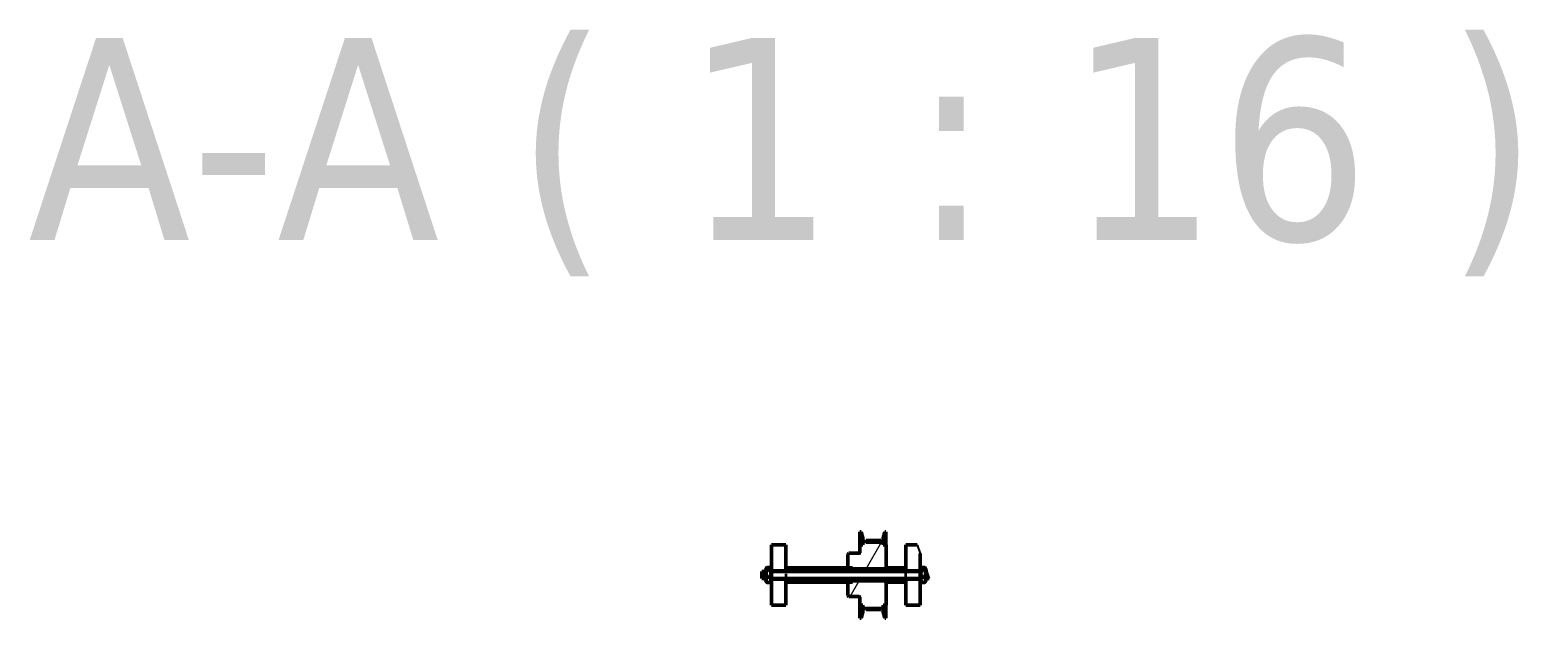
# Model space of a CAD drawing. Header units: millimetres. Extents: x 0 to 6720, y 0 to 4752.
# Drawn here: x 2448 to 3067, y 3197 to 3441 of the extents above; entities that cross this region are included whole.
import ezdxf

# ---------------------------------------------------------------- set-up
doc = ezdxf.new("R2010")
doc.units = ezdxf.units.MM
doc.header["$LTSCALE"] = 16
doc.linetypes.add('DASHED', pattern=[0.2068, 0.1655, -0.0413])
for name, color, linetype, lineweight in [('Kreskowanie (ISO)', 7, 'Continuous', 18), ('Linia przerwania (ISO)', 7, 'Continuous', 25), ('Symbol (ISO)', 7, 'Continuous', 25), ('Ukryte (ISO)', 7, 'DASHED', 35), ('Widoczne (ISO)', 7, 'Continuous', 50), ('Widoczne wąskie (ISO)', 7, 'Continuous', 35)]:
    doc.layers.add(name, color=color, linetype=linetype, lineweight=lineweight)
doc.styles.add('Tekst etykiety (ISO)', font='tahoma.ttf')
pattern_1 = [(45, (0, 0), (-35.921, 35.921), [])]
pattern_2 = [(135.0002, (0, 0), (-35.9209, -35.92116), [])]
pattern_3 = [(60, (0, 0), (-43.9941, 25.4), [])]
pattern_4 = [(120.0002, (0, 0), (-43.994, -25.40013), [])]
pattern_5 = [(30, (0, 0), (-25.4, 43.9941), [])]
pattern_6 = [(150.0002, (0, 0), (-25.3998, -43.9942), [])]

msp = doc.modelspace()

# ---------------------------------------------------------------- hatches: boundary and pattern name
at = {"layer": 'Kreskowanie (ISO)'}
h = msp.add_hatch(dxfattribs=at)
h.set_pattern_fill('ANSI31', color=256, scale=406.4, style=0)
h.set_pattern_definition(pattern_1)
h.paths.add_polyline_path([(2756.53, 3216.32), (2756.53, 3216.87), (2756.53, 3227.07), (2762.53, 3227.07), (2762.53, 3217.57), (2762.53, 3216.32)])
h = msp.add_hatch(dxfattribs=at)
h.set_pattern_fill('ANSI31', color=256, scale=406.4, angle=14.99998, style=0)
h.set_pattern_definition(pattern_3)
edge = h.paths.add_edge_path()
edge.add_line((2804.3, 3217.57), (2804.3, 3227.07))
edge.add_line((2804.3, 3227.07), (2803.55, 3227.07))
edge.add_line((2803.55, 3227.07), (2803.05, 3227.07))
edge.add_line((2803.05, 3227.07), (2803.05, 3228.55))
edge.add_line((2803.05, 3228.55), (2802.05, 3228.55))
edge.add_line((2802.05, 3228.55), (2796.05, 3228.55))
edge.add_line((2796.05, 3228.55), (2794.55, 3228.55))
edge.add_line((2794.55, 3228.55), (2794.55, 3227.07))
edge.add_line((2794.55, 3227.07), (2794.05, 3227.07))
edge.add_line((2794.05, 3227.07), (2793.3, 3227.07))
edge.add_line((2793.3, 3227.07), (2793.3, 3223.77))
edge.add_ellipse((2793.1, 3223.77), major_axis=(0.2, 0), ratio=1, start_angle=270, end_angle=360, ccw=False)
edge.add_line((2793.1, 3223.57), (2788.8, 3223.57))
edge.add_line((2788.8, 3223.57), (2788.3, 3223.07))
edge.add_line((2788.3, 3223.07), (2788.3, 3217.57))
edge.add_line((2788.3, 3217.57), (2788.8, 3217.07))
edge.add_line((2788.8, 3217.07), (2790.3, 3217.07))
edge.add_line((2790.3, 3217.07), (2803.8, 3217.07))
edge.add_line((2803.8, 3217.07), (2804.3, 3217.57))
h = msp.add_hatch(dxfattribs=at)
h.set_pattern_fill('ANSI31', color=256, scale=406.4, angle=-14.99998, style=0)
h.set_pattern_definition(pattern_5)
h.paths.add_polyline_path([(2794.05, 3230.07), (2794.05, 3227.07), (2794.55, 3227.07), (2794.55, 3228.55), (2794.55, 3230.07), (2793.89, 3232.57), (2793.39, 3232.57)])
h = msp.add_hatch(dxfattribs=at)
h.set_pattern_fill('ANSI31', color=256, scale=406.4, angle=75.00018, style=0)
h.set_pattern_definition(pattern_4)
h.paths.add_polyline_path([(2796.05, 3228.15), (2802.05, 3228.15), (2802.05, 3228.55), (2802.05, 3228.86), (2796.05, 3228.86), (2796.05, 3228.55)])
h = msp.add_hatch(dxfattribs=at)
h.set_pattern_fill('ANSI31', color=256, scale=406.4, angle=75.00018, style=0)
h.set_pattern_definition(pattern_4)
h.paths.add_polyline_path([(2803.55, 3227.07), (2803.55, 3230.07), (2804.22, 3232.57), (2803.72, 3232.57), (2803.05, 3230.07), (2803.05, 3228.55), (2803.05, 3227.07)])
h = msp.add_hatch(dxfattribs=at)
h.set_pattern_fill('ANSI31', color=256, scale=406.4, style=0)
h.set_pattern_definition(pattern_1)
h.paths.add_polyline_path([(2818.53, 3216.87), (2818.53, 3216.32), (2812.53, 3216.32), (2812.53, 3217.57), (2812.53, 3227.07), (2817.23, 3227.07), (2818.53, 3223.43)])
h = msp.add_hatch(dxfattribs=at)
h.set_pattern_fill('ANSI31', color=256, scale=406.4, angle=90.00021, style=0)
h.set_pattern_definition(pattern_2)
h.paths.add_polyline_path([(2754.13, 3216.07), (2754.13, 3213.07), (2752.53, 3213.07), (2752.53, 3216.07)])
h = msp.add_hatch(dxfattribs=at)
h.set_pattern_fill('ANSI31', color=256, scale=406.4, angle=90.00021, style=0)
h.set_pattern_definition(pattern_2)
h.paths.add_polyline_path([(2756.53, 3213.07), (2756.53, 3216.07), (2762.53, 3216.07), (2795.8, 3216.07), (2798.8, 3216.07), (2812.53, 3216.07), (2818.53, 3216.07), (2818.53, 3213.07), (2812.53, 3213.07), (2798.8, 3213.07), (2795.8, 3213.07), (2762.53, 3213.07)])
h = msp.add_hatch(dxfattribs=at)
h.set_pattern_fill('ANSI31', color=256, scale=406.4, angle=90.00021, style=0)
h.set_pattern_definition(pattern_2)
h.paths.add_polyline_path([(2790.3, 3217.57), (2788.3, 3217.57), (2762.53, 3217.57), (2762.53, 3216.32), (2762.53, 3216.07), (2795.8, 3216.07), (2795.8, 3216.07), (2795.8, 3216.57), (2794.65, 3216.57), (2793.8, 3216.57), (2790.3, 3216.57), (2790.3, 3217.07)])
h = msp.add_hatch(dxfattribs=at)
h.set_pattern_fill('ANSI31', color=256, scale=406.4, angle=105.00025, style=0)
h.set_pattern_definition(pattern_6)
h.paths.add_polyline_path([(2794.65, 3216.28), (2794.65, 3216.57), (2794.65, 3216.86), (2793.8, 3216.86), (2793.8, 3216.57), (2793.8, 3216.28)])
h = msp.add_hatch(dxfattribs=at)
h.set_pattern_fill('ANSI31', color=256, scale=406.4, style=0)
h.set_pattern_definition(pattern_1)
edge = h.paths.add_edge_path()
edge.add_line((2794.65, 3216.94), (2794.65, 3216.86))
edge.add_line((2794.65, 3216.86), (2794.65, 3216.57))
edge.add_line((2794.65, 3216.57), (2794.65, 3216.28))
edge.add_line((2794.65, 3216.28), (2794.65, 3216.2))
edge.add_spline(control_points=[(2794.65, 3216.2), (2794.65, 3216.18), (2794.66, 3216.17), (2794.67, 3216.14), (2794.68, 3216.12), (2794.7, 3216.1), (2794.72, 3216.09), (2794.75, 3216.08), (2794.76, 3216.07), (2794.78, 3216.07)], knot_values=[-0.018577, -0.018577, -0.018577, -0.018577, -0.0139, -0.0139, -0.00925, -0.00925, -0.004619, -0.004619, 0, 0, 0, 0], degree=3, periodic=0)
edge.add_line((2794.78, 3216.07), (2795.8, 3216.07))
edge.add_line((2795.8, 3216.07), (2798.8, 3216.07))
edge.add_line((2798.8, 3216.07), (2799.83, 3216.07))
edge.add_spline(control_points=[(2799.83, 3216.07), (2799.85, 3216.07), (2799.86, 3216.08), (2799.89, 3216.09), (2799.91, 3216.1), (2799.93, 3216.12), (2799.94, 3216.14), (2799.95, 3216.17), (2799.95, 3216.18), (2799.95, 3216.2)], knot_values=[0, 0, 0, 0, 0.004619, 0.004619, 0.00925, 0.00925, 0.0139, 0.0139, 0.018577, 0.018577, 0.018577, 0.018577], degree=3, periodic=0)
edge.add_line((2799.95, 3216.2), (2799.95, 3216.28))
edge.add_line((2799.95, 3216.28), (2799.95, 3216.57))
edge.add_line((2799.95, 3216.57), (2799.95, 3216.86))
edge.add_line((2799.95, 3216.86), (2799.95, 3216.94))
edge.add_spline(control_points=[(2799.95, 3216.94), (2799.95, 3216.96), (2799.95, 3216.98), (2799.94, 3217.01), (2799.93, 3217.02), (2799.91, 3217.04), (2799.89, 3217.05), (2799.86, 3217.07), (2799.85, 3217.07), (2799.83, 3217.07)], knot_values=[-0.018577, -0.018577, -0.018577, -0.018577, -0.0139, -0.0139, -0.00925, -0.00925, -0.004619, -0.004619, 0, 0, 0, 0], degree=3, periodic=0)
edge.add_line((2799.83, 3217.07), (2794.78, 3217.07))
edge.add_spline(control_points=[(2794.78, 3217.07), (2794.76, 3217.07), (2794.75, 3217.07), (2794.72, 3217.05), (2794.7, 3217.04), (2794.68, 3217.02), (2794.67, 3217.01), (2794.66, 3216.98), (2794.65, 3216.96), (2794.65, 3216.94)], knot_values=[0, 0, 0, 0, 0.004619, 0.004619, 0.00925, 0.00925, 0.0139, 0.0139, 0.018577, 0.018577, 0.018577, 0.018577], degree=3, periodic=0)
h = msp.add_hatch(dxfattribs=at)
h.set_pattern_fill('ANSI31', color=256, scale=406.4, angle=14.99998, style=0)
h.set_pattern_definition(pattern_3)
h.paths.add_polyline_path([(2812.53, 3217.57), (2804.3, 3217.57), (2804.3, 3216.57), (2800.8, 3216.57), (2799.95, 3216.57), (2798.8, 3216.57), (2798.8, 3216.07), (2798.8, 3216.07), (2812.53, 3216.07), (2812.53, 3216.32)])
h = msp.add_hatch(dxfattribs=at)
h.set_pattern_fill('ANSI31', color=256, scale=406.4, angle=105.00025, style=0)
h.set_pattern_definition(pattern_6)
h.paths.add_polyline_path([(2799.95, 3216.86), (2799.95, 3216.57), (2799.95, 3216.28), (2800.8, 3216.28), (2800.8, 3216.57), (2800.8, 3216.86)])
h = msp.add_hatch(dxfattribs=at)
h.set_pattern_fill('ANSI31', color=256, scale=406.4, angle=90.00021, style=0)
h.set_pattern_definition(pattern_2)
h.paths.add_polyline_path([(2820.93, 3213.07), (2820.93, 3216.07), (2821.17, 3216.07), (2822.24, 3213.07)])
h = msp.add_hatch(dxfattribs=at)
h.set_pattern_fill('ANSI31', color=256, scale=406.4, style=0)
h.set_pattern_definition(pattern_1)
h.paths.add_polyline_path([(2756.53, 3212.27), (2756.53, 3212.82), (2762.53, 3212.82), (2762.53, 3211.57), (2762.53, 3202.07), (2756.53, 3202.07)])
h = msp.add_hatch(dxfattribs=at)
h.set_pattern_fill('ANSI31', color=256, scale=406.4, angle=90.00021, style=0)
h.set_pattern_definition(pattern_2)
h.paths.add_polyline_path([(2762.53, 3211.57), (2788.3, 3211.57), (2790.3, 3211.57), (2790.3, 3212.07), (2790.3, 3212.57), (2793.8, 3212.57), (2794.65, 3212.57), (2795.8, 3212.57), (2795.8, 3213.07), (2795.8, 3213.07), (2762.53, 3213.07), (2762.53, 3212.82)])
h = msp.add_hatch(dxfattribs=at)
h.set_pattern_fill('ANSI31', color=256, scale=406.4, angle=14.99998, style=0)
h.set_pattern_definition(pattern_3)
edge = h.paths.add_edge_path()
edge.add_line((2804.3, 3202.07), (2804.3, 3211.57))
edge.add_line((2804.3, 3211.57), (2803.8, 3212.07))
edge.add_line((2803.8, 3212.07), (2790.3, 3212.07))
edge.add_line((2790.3, 3212.07), (2788.8, 3212.07))
edge.add_line((2788.8, 3212.07), (2788.3, 3211.57))
edge.add_line((2788.3, 3211.57), (2788.3, 3206.07))
edge.add_line((2788.3, 3206.07), (2788.8, 3205.57))
edge.add_line((2788.8, 3205.57), (2793.1, 3205.57))
edge.add_ellipse((2793.1, 3205.37), major_axis=(0, 0.2), ratio=1, start_angle=270, end_angle=360, ccw=False)
edge.add_line((2793.3, 3205.37), (2793.3, 3202.07))
edge.add_line((2793.3, 3202.07), (2794.05, 3202.07))
edge.add_line((2794.05, 3202.07), (2794.55, 3202.07))
edge.add_line((2794.55, 3202.07), (2794.55, 3200.6))
edge.add_line((2794.55, 3200.6), (2803.05, 3200.6))
edge.add_line((2803.05, 3200.6), (2803.05, 3202.07))
edge.add_line((2803.05, 3202.07), (2803.55, 3202.07))
edge.add_line((2803.55, 3202.07), (2804.3, 3202.07))
h = msp.add_hatch(dxfattribs=at)
h.set_pattern_fill('ANSI31', color=256, scale=406.4, angle=105.00025, style=0)
h.set_pattern_definition(pattern_6)
h.paths.add_polyline_path([(2794.65, 3212.28), (2794.65, 3212.57), (2794.65, 3212.86), (2793.8, 3212.86), (2793.8, 3212.57), (2793.8, 3212.28)])
h = msp.add_hatch(dxfattribs=at)
h.set_pattern_fill('ANSI31', color=256, scale=406.4, style=0)
h.set_pattern_definition(pattern_1)
edge = h.paths.add_edge_path()
edge.add_line((2794.65, 3212.94), (2794.65, 3212.86))
edge.add_line((2794.65, 3212.86), (2794.65, 3212.57))
edge.add_line((2794.65, 3212.57), (2794.65, 3212.28))
edge.add_line((2794.65, 3212.28), (2794.65, 3212.2))
edge.add_spline(control_points=[(2794.65, 3212.2), (2794.65, 3212.19), (2794.66, 3212.17), (2794.67, 3212.14), (2794.68, 3212.12), (2794.7, 3212.1), (2794.72, 3212.09), (2794.75, 3212.08), (2794.76, 3212.07), (2794.78, 3212.07)], knot_values=[-0.018577, -0.018577, -0.018577, -0.018577, -0.0139, -0.0139, -0.00925, -0.00925, -0.004619, -0.004619, 0, 0, 0, 0], degree=3, periodic=0)
edge.add_line((2794.78, 3212.07), (2799.83, 3212.07))
edge.add_spline(control_points=[(2799.83, 3212.07), (2799.85, 3212.07), (2799.86, 3212.08), (2799.89, 3212.09), (2799.91, 3212.1), (2799.93, 3212.12), (2799.94, 3212.14), (2799.95, 3212.17), (2799.95, 3212.19), (2799.95, 3212.2)], knot_values=[0, 0, 0, 0, 0.004619, 0.004619, 0.00925, 0.00925, 0.0139, 0.0139, 0.018577, 0.018577, 0.018577, 0.018577], degree=3, periodic=0)
edge.add_line((2799.95, 3212.2), (2799.95, 3212.28))
edge.add_line((2799.95, 3212.28), (2799.95, 3212.57))
edge.add_line((2799.95, 3212.57), (2799.95, 3212.86))
edge.add_line((2799.95, 3212.86), (2799.95, 3212.94))
edge.add_spline(control_points=[(2799.95, 3212.94), (2799.95, 3212.96), (2799.95, 3212.98), (2799.94, 3213.01), (2799.93, 3213.02), (2799.91, 3213.04), (2799.89, 3213.05), (2799.86, 3213.07), (2799.85, 3213.07), (2799.83, 3213.07)], knot_values=[-0.018577, -0.018577, -0.018577, -0.018577, -0.0139, -0.0139, -0.00925, -0.00925, -0.004619, -0.004619, 0, 0, 0, 0], degree=3, periodic=0)
edge.add_line((2799.83, 3213.07), (2798.8, 3213.07))
edge.add_line((2798.8, 3213.07), (2795.8, 3213.07))
edge.add_line((2795.8, 3213.07), (2794.78, 3213.07))
edge.add_spline(control_points=[(2794.78, 3213.07), (2794.76, 3213.07), (2794.75, 3213.07), (2794.72, 3213.05), (2794.7, 3213.04), (2794.68, 3213.02), (2794.67, 3213.01), (2794.66, 3212.98), (2794.65, 3212.96), (2794.65, 3212.94)], knot_values=[0, 0, 0, 0, 0.004619, 0.004619, 0.00925, 0.00925, 0.0139, 0.0139, 0.018577, 0.018577, 0.018577, 0.018577], degree=3, periodic=0)
h = msp.add_hatch(dxfattribs=at)
h.set_pattern_fill('ANSI31', color=256, scale=406.4, angle=14.99998, style=0)
h.set_pattern_definition(pattern_3)
h.paths.add_polyline_path([(2804.3, 3211.57), (2812.53, 3211.57), (2812.53, 3212.82), (2812.53, 3213.07), (2798.8, 3213.07), (2798.8, 3213.07), (2798.8, 3212.57), (2799.95, 3212.57), (2800.8, 3212.57), (2804.3, 3212.57)])
h = msp.add_hatch(dxfattribs=at)
h.set_pattern_fill('ANSI31', color=256, scale=406.4, angle=105.00025, style=0)
h.set_pattern_definition(pattern_6)
h.paths.add_polyline_path([(2799.95, 3212.86), (2799.95, 3212.57), (2799.95, 3212.28), (2800.8, 3212.28), (2800.8, 3212.57), (2800.8, 3212.86)])
h = msp.add_hatch(dxfattribs=at)
h.set_pattern_fill('ANSI31', color=256, scale=406.4, style=0)
h.set_pattern_definition(pattern_1)
h.paths.add_polyline_path([(2818.53, 3212.82), (2818.53, 3212.27), (2818.53, 3202.07), (2812.53, 3202.07), (2812.53, 3211.57), (2812.53, 3212.82)])
h = msp.add_hatch(dxfattribs=at)
h.set_pattern_fill('ANSI31', color=256, scale=406.4, angle=-14.99998, style=0)
h.set_pattern_definition(pattern_5)
h.paths.add_polyline_path([(2794.05, 3202.07), (2794.05, 3199.07), (2793.39, 3196.57), (2793.89, 3196.57), (2794.55, 3199.07), (2794.55, 3200.6), (2794.55, 3202.07)])
h = msp.add_hatch(dxfattribs=at)
h.set_pattern_fill('ANSI31', color=256, scale=406.4, angle=75.00018, style=0)
h.set_pattern_definition(pattern_4)
h.paths.add_polyline_path([(2796.05, 3200.19), (2802.05, 3200.19), (2802.05, 3200.55), (2796.05, 3200.55)])
h = msp.add_hatch(dxfattribs=at)
h.set_pattern_fill('ANSI31', color=256, scale=406.4, angle=75.00018, style=0)
h.set_pattern_definition(pattern_4)
h.paths.add_polyline_path([(2803.55, 3199.07), (2803.55, 3202.07), (2803.05, 3202.07), (2803.05, 3200.6), (2803.05, 3199.07), (2803.72, 3196.57), (2804.22, 3196.57)])

# ---------------------------------------------------------------- linework, layer by layer
at = {"layer": 'Linia przerwania (ISO)'}
for p, q in [((2817.23, 3227.07), (2818.53, 3223.43)), ((2821.17, 3216.07), (2822.24, 3213.07))]:
    msp.add_line(p, q, dxfattribs=at)
at = {"layer": 'Ukryte (ISO)', "ltscale": 0.356858}
for p, q in [((2762.53, 3216.07), (2762.53, 3213.07)), ((2812.53, 3213.07), (2812.53, 3216.07))]:
    msp.add_line(p, q, dxfattribs=at)
at = {"layer": 'Widoczne (ISO)'}
for p, q in [((2756.53, 3227.07), (2756.53, 3216.87)), ((2762.53, 3227.07), (2756.53, 3227.07)), ((2762.53, 3216.32), (2762.53, 3227.07)), ((2794.55, 3227.07), (2793.3, 3227.07)), ((2793.3, 3227.07), (2793.3, 3223.77)), ((2793.89, 3232.57), (2793.39, 3232.57)), ((2793.39, 3232.57), (2794.05, 3230.07)), ((2793.39, 3227.07), (2793.39, 3232.57)), ((2794.55, 3230.07), (2793.89, 3232.57)), ((2794.05, 3230.07), (2794.05, 3227.07)), ((2794.05, 3227.07), (2794.55, 3227.07)), ((2794.55, 3227.07), (2794.55, 3230.07)), ((2803.05, 3228.55), (2794.55, 3228.55)), ((2794.55, 3228.55), (2794.55, 3227.07)), ((2802.05, 3228.86), (2796.05, 3228.86)), ((2796.05, 3228.86), (2796.05, 3228.15)), ((2796.05, 3228.15), (2802.05, 3228.15)), ((2802.05, 3228.15), (2802.05, 3228.86)), ((2803.72, 3232.57), (2803.05, 3230.07)), ((2803.05, 3230.07), (2803.05, 3227.07)), ((2803.05, 3227.07), (2803.05, 3228.55)), ((2804.3, 3227.07), (2803.05, 3227.07)), ((2803.05, 3227.07), (2803.55, 3227.07)), ((2803.55, 3230.07), (2804.22, 3232.57)), ((2803.55, 3227.07), (2803.55, 3230.07)), ((2804.22, 3232.57), (2803.72, 3232.57)), ((2804.22, 3232.57), (2804.22, 3227.07)), ((2804.3, 3217.57), (2804.3, 3227.07)), ((2817.23, 3227.07), (2812.53, 3227.07)), ((2812.53, 3227.07), (2812.53, 3216.32)), ((2788.8, 3223.57), (2788.3, 3223.07)), ((2788.3, 3223.07), (2788.3, 3217.57)), ((2793.1, 3223.57), (2788.8, 3223.57)), ((2818.53, 3216.87), (2818.53, 3223.43)), ((2754.13, 3216.07), (2752.53, 3216.07)), ((2752.53, 3216.07), (2752.53, 3213.07)), ((2754.13, 3216.87), (2754.46, 3217.45)), ((2754.13, 3216.87), (2754.13, 3212.27)), ((2754.64, 3217.67), (2756.02, 3217.67)), ((2754.64, 3216.74), (2756.02, 3216.74)), ((2756.53, 3216.87), (2756.2, 3217.45)), ((2756.53, 3216.07), (2756.53, 3216.87)), ((2756.53, 3216.32), (2762.53, 3216.32)), ((2818.53, 3216.07), (2756.53, 3216.07)), ((2756.53, 3212.27), (2756.53, 3216.07)), ((2790.3, 3217.57), (2762.53, 3217.57)), ((2762.53, 3217.57), (2762.53, 3216.07)), ((2762.53, 3216.07), (2795.8, 3216.07)), ((2788.3, 3217.57), (2788.8, 3217.07)), ((2788.8, 3217.07), (2803.8, 3217.07)), ((2790.3, 3216.57), (2790.3, 3217.57)), ((2795.8, 3216.57), (2790.3, 3216.57)), ((2794.65, 3216.86), (2793.8, 3216.86)), ((2793.8, 3216.86), (2793.8, 3216.28)), ((2793.8, 3216.28), (2794.65, 3216.28)), ((2794.65, 3216.94), (2794.65, 3216.2)), ((2794.65, 3216.28), (2794.65, 3216.86)), ((2799.83, 3217.07), (2794.78, 3217.07)), ((2794.78, 3216.07), (2799.83, 3216.07)), ((2795.8, 3216.07), (2795.8, 3216.57)), ((2804.3, 3216.57), (2798.8, 3216.57)), ((2798.8, 3216.57), (2798.8, 3216.07)), ((2798.8, 3216.07), (2812.53, 3216.07)), ((2799.95, 3216.2), (2799.95, 3216.94)), ((2799.95, 3216.86), (2799.95, 3216.28)), ((2800.8, 3216.86), (2799.95, 3216.86)), ((2799.95, 3216.28), (2800.8, 3216.28)), ((2800.8, 3216.28), (2800.8, 3216.86)), ((2803.8, 3217.07), (2804.3, 3217.57)), ((2803.8, 3217.07), (2803.8, 3216.57)), ((2812.53, 3217.57), (2804.3, 3217.57)), ((2804.3, 3217.57), (2804.3, 3216.57)), ((2812.53, 3216.07), (2812.53, 3217.57)), ((2812.53, 3216.32), (2818.53, 3216.32)), ((2818.53, 3216.87), (2818.87, 3217.46)), ((2818.53, 3216.87), (2818.53, 3212.27)), ((2820.42, 3217.67), (2819.04, 3217.67)), ((2820.42, 3216.71), (2819.04, 3216.71)), ((2820.93, 3216.87), (2820.59, 3217.46)), ((2820.93, 3212.27), (2820.93, 3216.87)), ((2821.17, 3216.07), (2820.93, 3216.07)), ((2752.53, 3213.07), (2754.13, 3213.07)), ((2754.13, 3212.27), (2754.46, 3211.7)), ((2754.64, 3213.65), (2756.02, 3213.65)), ((2754.64, 3211.48), (2756.02, 3211.48)), ((2756.53, 3212.27), (2756.2, 3211.7)), ((2756.53, 3213.07), (2818.53, 3213.07)), ((2762.53, 3212.82), (2756.53, 3212.82)), ((2756.53, 3212.27), (2756.53, 3202.07)), ((2795.8, 3213.07), (2762.53, 3213.07)), ((2762.53, 3213.07), (2762.53, 3211.57)), ((2762.53, 3202.07), (2762.53, 3212.82)), ((2762.53, 3211.57), (2790.3, 3211.57)), ((2788.8, 3212.07), (2788.3, 3211.57)), ((2788.3, 3211.57), (2788.3, 3206.07)), ((2803.8, 3212.07), (2788.8, 3212.07)), ((2790.3, 3211.57), (2790.3, 3212.57)), ((2790.3, 3212.57), (2795.8, 3212.57)), ((2794.65, 3212.86), (2793.8, 3212.86)), ((2793.8, 3212.86), (2793.8, 3212.28)), ((2793.8, 3212.28), (2794.65, 3212.28)), ((2794.65, 3212.94), (2794.65, 3212.2)), ((2794.65, 3212.28), (2794.65, 3212.86)), ((2794.65, 3212.2), (2794.65, 3212.2)), ((2799.83, 3213.07), (2794.78, 3213.07)), ((2794.78, 3212.07), (2799.83, 3212.07)), ((2794.78, 3212.07), (2799.83, 3212.07)), ((2795.8, 3212.57), (2795.8, 3213.07)), ((2812.53, 3213.07), (2798.8, 3213.07)), ((2798.8, 3213.07), (2798.8, 3212.57)), ((2798.8, 3212.57), (2804.3, 3212.57)), ((2799.95, 3212.2), (2799.95, 3212.94)), ((2799.95, 3212.86), (2799.95, 3212.28)), ((2800.8, 3212.86), (2799.95, 3212.86)), ((2799.95, 3212.28), (2800.8, 3212.28)), ((2799.95, 3212.2), (2799.95, 3212.2)), ((2800.8, 3212.28), (2800.8, 3212.86)), ((2803.8, 3212.57), (2803.8, 3212.07)), ((2804.3, 3211.57), (2803.8, 3212.07)), ((2804.3, 3212.57), (2804.3, 3211.57)), ((2804.3, 3202.07), (2804.3, 3211.57)), ((2804.3, 3211.57), (2812.53, 3211.57)), ((2812.53, 3211.57), (2812.53, 3213.07)), ((2812.53, 3212.82), (2812.53, 3202.07)), ((2818.53, 3212.82), (2812.53, 3212.82)), ((2818.53, 3202.07), (2818.53, 3212.27)), ((2818.53, 3212.27), (2818.87, 3211.69)), ((2820.42, 3213.61), (2819.04, 3213.61)), ((2820.42, 3211.47), (2819.04, 3211.47)), ((2820.93, 3212.27), (2820.59, 3211.69)), ((2820.93, 3213.07), (2822.24, 3213.07)), ((2788.3, 3206.07), (2788.8, 3205.57)), ((2788.8, 3205.57), (2793.1, 3205.57)), ((2793.3, 3205.37), (2793.3, 3202.07)), ((2756.53, 3202.07), (2762.53, 3202.07)), ((2793.3, 3202.07), (2794.55, 3202.07)), ((2793.39, 3196.57), (2793.39, 3202.07)), ((2794.05, 3199.07), (2793.39, 3196.57)), ((2793.39, 3196.57), (2793.89, 3196.57)), ((2793.89, 3196.57), (2794.55, 3199.07)), ((2794.05, 3202.07), (2794.05, 3199.07)), ((2794.55, 3202.07), (2794.05, 3202.07)), ((2794.55, 3202.07), (2794.55, 3200.6)), ((2794.55, 3199.07), (2794.55, 3202.07)), ((2794.55, 3200.6), (2803.05, 3200.6)), ((2796.05, 3200.56), (2796.05, 3200.6)), ((2796.05, 3200.56), (2802.05, 3200.56)), ((2796.05, 3200.55), (2796.05, 3200.56)), ((2802.05, 3200.55), (2796.05, 3200.55)), ((2796.05, 3200.55), (2796.05, 3200.19)), ((2796.05, 3200.19), (2802.05, 3200.19)), ((2802.05, 3200.6), (2802.05, 3200.56)), ((2802.05, 3200.56), (2802.05, 3200.55)), ((2802.05, 3200.19), (2802.05, 3200.55)), ((2803.05, 3200.6), (2803.05, 3202.07)), ((2803.05, 3202.07), (2804.3, 3202.07)), ((2803.55, 3202.07), (2803.05, 3202.07)), ((2803.05, 3202.07), (2803.05, 3199.07)), ((2803.05, 3199.07), (2803.72, 3196.57)), ((2803.55, 3199.07), (2803.55, 3202.07)), ((2804.22, 3196.57), (2803.55, 3199.07)), ((2803.72, 3196.57), (2804.22, 3196.57)), ((2804.22, 3202.07), (2804.22, 3196.57)), ((2812.53, 3202.07), (2818.53, 3202.07))]:
    msp.add_line(p, q, dxfattribs=at)
for centre, radius, start, end in [((2793.1, 3223.77), 0.2, 270, 0), ((2794.78, 3212.2), 0.125, 180, 270), ((2799.83, 3212.2), 0.125, 270, 0), ((2793.1, 3205.37), 0.2, 0, 90)]:
    msp.add_arc(centre, radius, start, end, dxfattribs=at)
for points, weights in [([(2754.64, 3217.67), (2754.18, 3217.2), (2754.64, 3216.74)], [1, 1.15470053838, 1]), ([(2754.64, 3216.74), (2754.18, 3215.19), (2754.64, 3213.65)], [1, 1.15470053838, 1]), ([(2756.02, 3216.74), (2756.48, 3217.2), (2756.02, 3217.67)], [1, 1.15470053838, 1]), ([(2756.02, 3213.65), (2756.48, 3215.19), (2756.02, 3216.74)], [1, 1.15470053838, 1]), ([(2819.04, 3217.67), (2818.58, 3217.19), (2819.04, 3216.71)], [1, 1.15470053838, 1]), ([(2819.04, 3216.71), (2818.58, 3215.16), (2819.04, 3213.61)], [1, 1.15470053838, 1]), ([(2820.42, 3216.71), (2820.88, 3217.19), (2820.42, 3217.67)], [1, 1.15470053838, 1]), ([(2820.42, 3213.61), (2820.88, 3215.16), (2820.42, 3216.71)], [1, 1.15470053838, 1]), ([(2754.64, 3213.65), (2754.18, 3212.56), (2754.64, 3211.48)], [1, 1.15470053838, 1]), ([(2754.64, 3211.48), (2754.52, 3211.59), (2754.46, 3211.7)], [1, 1.03430162112, 1.05339190266]), ([(2756.02, 3211.48), (2756.48, 3212.56), (2756.02, 3213.65)], [1, 1.15470053838, 1]), ([(2756.2, 3211.7), (2756.14, 3211.59), (2756.02, 3211.48)], [1.05339190274, 1.03430162119, 1]), ([(2819.04, 3213.61), (2818.58, 3212.54), (2819.04, 3211.47)], [1, 1.15470053838, 1]), ([(2819.04, 3211.47), (2818.93, 3211.58), (2818.87, 3211.69)], [1, 1.03254681947, 1.05139885198]), ([(2820.42, 3211.47), (2820.88, 3212.54), (2820.42, 3213.61)], [1, 1.15470053838, 1]), ([(2820.59, 3211.69), (2820.53, 3211.58), (2820.42, 3211.47)], [1.05139885207, 1.03254681954, 1])]:
    msp.add_rational_spline(points, weights, degree=2, dxfattribs=at)
for points, knots in [([(2794.78, 3217.07), (2794.76, 3217.07), (2794.75, 3217.07), (2794.72, 3217.05), (2794.7, 3217.04), (2794.68, 3217.02), (2794.67, 3217.01), (2794.66, 3216.98), (2794.65, 3216.96), (2794.65, 3216.94)], [0, 0, 0, 0, 0.00461906, 0.00461906, 0.00924997, 0.00924997, 0.01389999, 0.01389999, 0.01857675, 0.01857675, 0.01857675, 0.01857675]), ([(2794.65, 3216.2), (2794.65, 3216.18), (2794.66, 3216.17), (2794.67, 3216.14), (2794.68, 3216.12), (2794.7, 3216.1), (2794.72, 3216.09), (2794.75, 3216.08), (2794.76, 3216.07), (2794.78, 3216.07)], [-0.01857675, -0.01857675, -0.01857675, -0.01857675, -0.01389999, -0.01389999, -0.00924997, -0.00924997, -0.00461906, -0.00461906, 0, 0, 0, 0]), ([(2799.95, 3216.94), (2799.95, 3216.96), (2799.95, 3216.98), (2799.94, 3217.01), (2799.93, 3217.02), (2799.91, 3217.04), (2799.89, 3217.05), (2799.86, 3217.07), (2799.85, 3217.07), (2799.83, 3217.07)], [-0.01857675, -0.01857675, -0.01857675, -0.01857675, -0.01389999, -0.01389999, -0.00924997, -0.00924997, -0.00461906, -0.00461906, 0, 0, 0, 0]), ([(2799.83, 3216.07), (2799.85, 3216.07), (2799.86, 3216.08), (2799.89, 3216.09), (2799.91, 3216.1), (2799.93, 3216.12), (2799.94, 3216.14), (2799.95, 3216.17), (2799.95, 3216.18), (2799.95, 3216.2)], [0, 0, 0, 0, 0.00461906, 0.00461906, 0.00924997, 0.00924997, 0.01389999, 0.01389999, 0.01857675, 0.01857675, 0.01857675, 0.01857675]), ([(2794.78, 3213.07), (2794.76, 3213.07), (2794.75, 3213.07), (2794.72, 3213.05), (2794.7, 3213.04), (2794.68, 3213.02), (2794.67, 3213.01), (2794.66, 3212.98), (2794.65, 3212.96), (2794.65, 3212.94)], [0, 0, 0, 0, 0.00461906, 0.00461906, 0.00924997, 0.00924997, 0.01389999, 0.01389999, 0.01857675, 0.01857675, 0.01857675, 0.01857675]), ([(2794.65, 3212.2), (2794.65, 3212.19), (2794.66, 3212.17), (2794.67, 3212.14), (2794.68, 3212.12), (2794.7, 3212.1), (2794.72, 3212.09), (2794.75, 3212.08), (2794.76, 3212.07), (2794.78, 3212.07)], [-0.01857675, -0.01857675, -0.01857675, -0.01857675, -0.01389999, -0.01389999, -0.00924997, -0.00924997, -0.00461906, -0.00461906, 0, 0, 0, 0]), ([(2799.95, 3212.94), (2799.95, 3212.96), (2799.95, 3212.98), (2799.94, 3213.01), (2799.93, 3213.02), (2799.91, 3213.04), (2799.89, 3213.05), (2799.86, 3213.07), (2799.85, 3213.07), (2799.83, 3213.07)], [-0.01857675, -0.01857675, -0.01857675, -0.01857675, -0.01389999, -0.01389999, -0.00924997, -0.00924997, -0.00461906, -0.00461906, 0, 0, 0, 0]), ([(2799.83, 3212.07), (2799.85, 3212.07), (2799.86, 3212.08), (2799.89, 3212.09), (2799.91, 3212.1), (2799.93, 3212.12), (2799.94, 3212.14), (2799.95, 3212.17), (2799.95, 3212.19), (2799.95, 3212.2)], [0, 0, 0, 0, 0.00461906, 0.00461906, 0.00924997, 0.00924997, 0.01389999, 0.01389999, 0.01857675, 0.01857675, 0.01857675, 0.01857675])]:
    msp.add_open_spline(points, degree=3, knots=knots, dxfattribs=at)
at = {"layer": 'Widoczne wąskie (ISO)'}
for p, q in [((2754.13, 3215.77), (2752.53, 3215.77)), ((2762.53, 3215.77), (2756.53, 3215.77)), ((2818.53, 3215.77), (2812.53, 3215.77)), ((2821.27, 3215.77), (2820.93, 3215.77)), ((2752.53, 3213.37), (2754.13, 3213.37)), ((2756.53, 3213.37), (2762.53, 3213.37)), ((2812.53, 3213.37), (2818.53, 3213.37)), ((2820.93, 3213.37), (2822.13, 3213.37))]:
    msp.add_line(p, q, dxfattribs=at)

# ---------------------------------------------------------------- texts
at = {"layer": 'Symbol (ISO)', "insert": (2447.17, 3338.76), "char_height": 84, "attachment_point": 7, "style": 'Tekst etykiety (ISO)'}
msp.add_mtext('A-A ( 1 : 16 )', dxfattribs=at)

doc.saveas('drawing.dxf')
